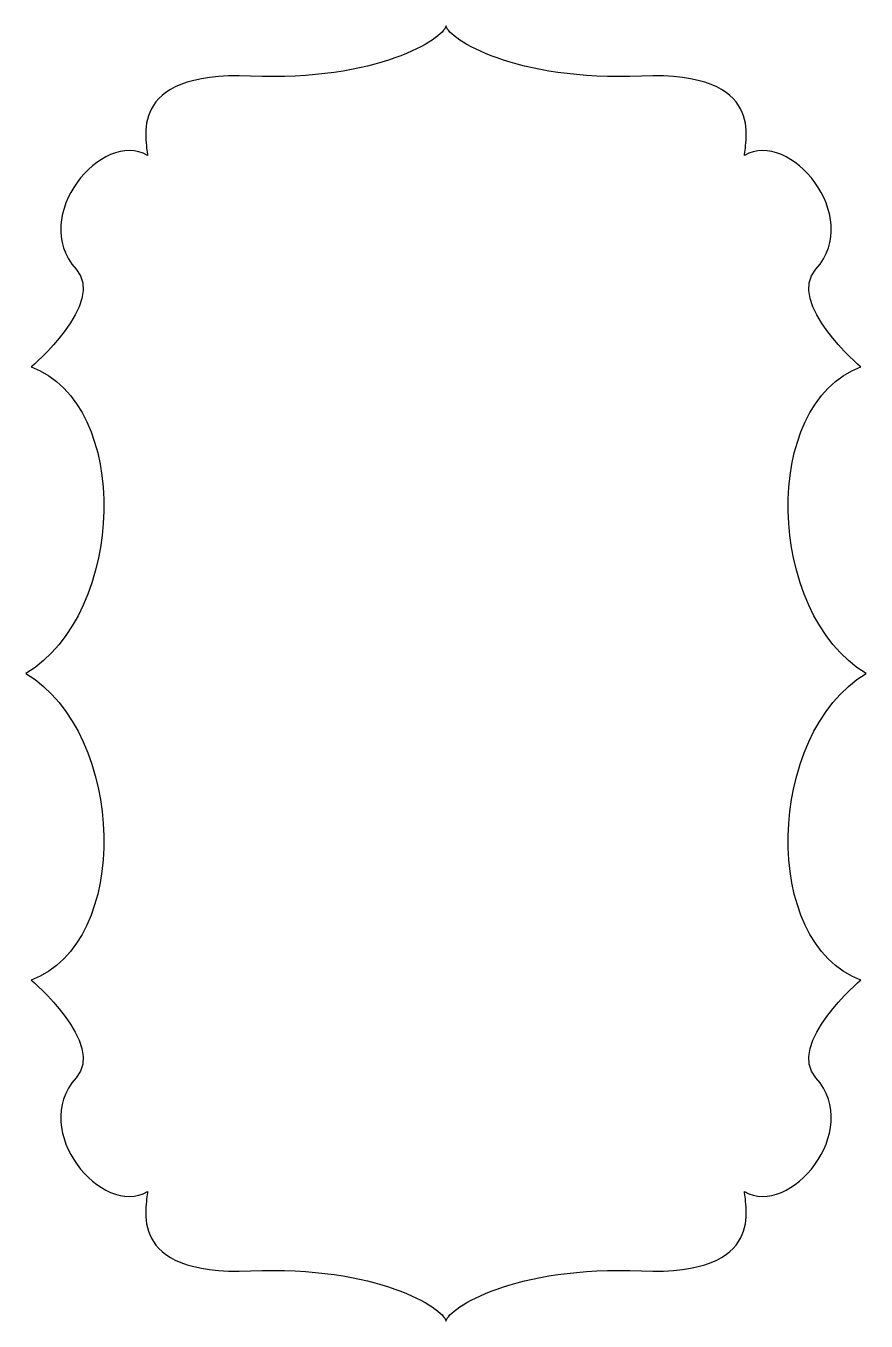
# Model space of a CAD drawing. Header units: centimetres. Extents: x -4.2 to 4.2, y -6.5 to 6.5.
import ezdxf

# ---------------------------------------------------------------- set-up
doc = ezdxf.new("R2010")
doc.units = ezdxf.units.CM
doc.header["$MEASUREMENT"] = 0
doc.layers.add('Camada 1', color=7, linetype='Continuous')

msp = doc.modelspace()

# ---------------------------------------------------------------- linework, layer by layer
at = {"layer": 'Camada 1'}
msp.add_open_spline([(4.19363, 0.01322), (3.18821, -0.59532), (3.1353, -2.68553), (4.14071, -3.05595), (4.14071, -3.05595), (4.14071, -3.05595), (3.38638, -3.69656), (3.69092, -4.03491), (3.69092, -4.03491), (4.16717, -4.56408), (3.42634, -5.4372), (2.97654, -5.17262), (2.97654, -5.17262), (2.97654, -5.30491), (3.21467, -6.01929), (1.94466, -5.96637), (1.94466, -5.96637), (0.67465, -5.91345), (0.0132, -6.33679), (-0.01326, -6.46908), (-0.01326, -6.46908), (-0.03972, -6.33679), (-0.70118, -5.91345), (-1.97118, -5.96637), (-1.97118, -5.96637), (-3.24118, -6.01929), (-3.00306, -5.30491), (-3.00306, -5.17262), (-3.00306, -5.17262), (-3.45285, -5.4372), (-4.19369, -4.56408), (-3.71744, -4.03491), (-3.71744, -4.03491), (-3.41293, -3.69656), (-4.16723, -3.05595), (-4.16723, -3.05595), (-4.16723, -3.05595), (-3.16181, -2.68553), (-3.21473, -0.59532), (-4.22015, 0.01322), (-4.22015, 0.01322), (-3.21473, 0.62176), (-3.16182, 2.71197), (-4.16723, 3.08239), (-4.16723, 3.08239), (-4.16723, 3.08239), (-3.41293, 3.723), (-3.71744, 4.06135), (-3.71744, 4.06135), (-4.19369, 4.59052), (-3.45286, 5.46364), (-3.00306, 5.19906), (-3.00306, 5.19906), (-3.00306, 5.33135), (-3.24119, 6.04573), (-1.97118, 5.99281), (-1.97118, 5.99281), (-0.70117, 5.93989), (-0.03972, 6.36323), (-0.01326, 6.49552), (-0.01326, 6.49552), (0.0132, 6.36323), (0.67466, 5.93989), (1.94466, 5.99281), (1.94466, 5.99281), (3.21466, 6.04573), (2.97654, 5.33135), (2.97654, 5.19906), (2.97654, 5.19906), (3.42633, 5.46364), (4.16717, 4.59052), (3.69092, 4.06135), (3.69092, 4.06135), (3.38638, 3.723), (4.14071, 3.08239), (4.14071, 3.08239), (4.14071, 3.08239), (3.1353, 2.71197), (3.18822, 0.62176), (4.19363, 0.01322)], degree=3, knots=[0, 0, 0, 0, 0.04761905, 0.04761905, 0.04761905, 0.04761905, 0.0952381, 0.0952381, 0.0952381, 0.0952381, 0.14285714, 0.14285714, 0.14285714, 0.14285714, 0.19047619, 0.19047619, 0.19047619, 0.19047619, 0.23809524, 0.23809524, 0.23809524, 0.23809524, 0.28571429, 0.28571429, 0.28571429, 0.28571429, 0.33333333, 0.33333333, 0.33333333, 0.33333333, 0.38095238, 0.38095238, 0.38095238, 0.38095238, 0.42857143, 0.42857143, 0.42857143, 0.42857143, 0.47619048, 0.47619048, 0.47619048, 0.47619048, 0.52380952, 0.52380952, 0.52380952, 0.52380952, 0.57142857, 0.57142857, 0.57142857, 0.57142857, 0.61904762, 0.61904762, 0.61904762, 0.61904762, 0.66666667, 0.66666667, 0.66666667, 0.66666667, 0.71428571, 0.71428571, 0.71428571, 0.71428571, 0.76190476, 0.76190476, 0.76190476, 0.76190476, 0.80952381, 0.80952381, 0.80952381, 0.80952381, 0.85714286, 0.85714286, 0.85714286, 0.85714286, 0.9047619, 0.9047619, 0.9047619, 0.9047619, 1, 1, 1, 1], dxfattribs=at)

doc.saveas('drawing.dxf')
